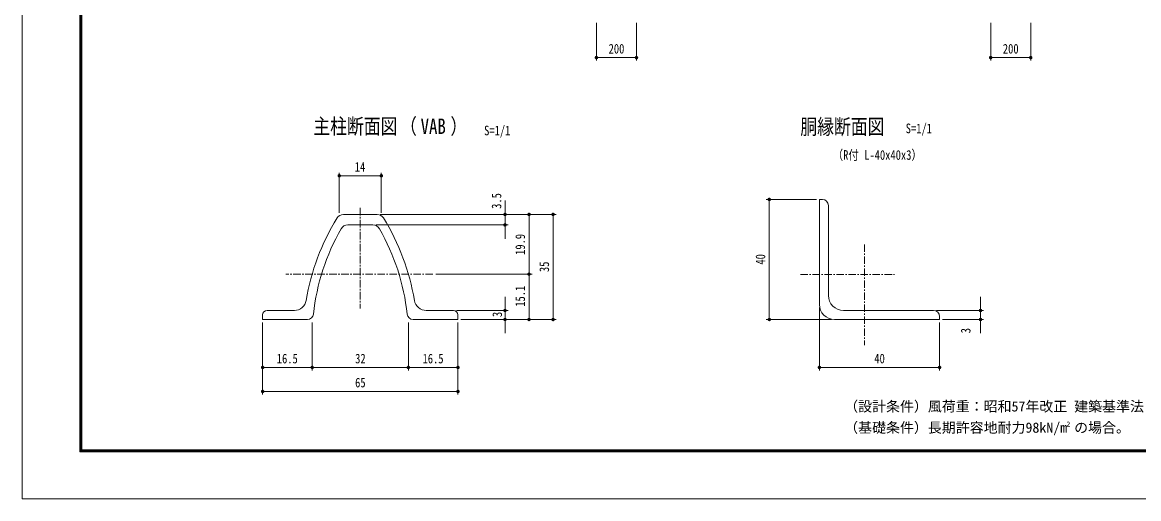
# Model space of a CAD drawing. Units: millimetres, scale not verified. Extents: x -4455 to 4455, y -3150 to 3150.
# Drawn here: x -4455 to 1118, y -3150 to -770 of the extents above; entities that cross this region are included whole.
import ezdxf
from ezdxf.enums import TextEntityAlignment as Align

# ---------------------------------------------------------------- set-up
doc = ezdxf.new("R2010")
doc.units = ezdxf.units.MM
doc.header["$LTSCALE"] = 30
doc.linetypes.add('USER1', pattern=[2, 1.25, -0.25, 0.25, -0.25])
doc.linetypes.add('USER2', pattern=[1.125, 0.75, -0.125, 0.125, -0.125])
for name, color, linetype, lineweight in [('0-2_D-STR-DIM', 4, 'Continuous', 13), ('0-3_D-BMK', 2, 'USER2', 13), ('0-4_D-STR1', 1, 'Continuous', 18), ('0-E_SUNPOU', 1, 'Continuous', 18), ('1-0_5寸法', 3, 'Continuous', 18), ('1-2_D-TTL', 7, 'Continuous', 9)]:
    doc.layers.add(name, color=color, linetype=linetype, lineweight=lineweight)
doc.layers.add('0-8_D-TTL-TXT', color=7, linetype='Continuous')
doc.styles.add('ＭＳ ゴシック', font='')
doc.styles.get('ＭＳ ゴシック').set_extended_font_data('MS Gothic')

# ---------------------------------------------------------------- blocks, each defined once
blk = doc.blocks.new('M1')
at = {"layer": '0-E_SUNPOU'}
blk.add_line((-7.5, 0), (-57.86, 0), dxfattribs=at)
for points in [[(0, 0), (-7.5, 0), (-7.44, 0.94)], [(0, 0), (-7.44, -0.94), (-7.5, 0)], [(0, 0), (-7.44, 0.94), (-7.26, 1.87)], [(0, 0), (-7.26, -1.87), (-7.44, -0.94)], [(0, 0), (-7.26, 1.87), (-6.97, 2.76)], [(0, 0), (-6.97, -2.76), (-7.26, -1.87)], [(0, 0), (-6.97, 2.76), (-6.57, 3.61)], [(0, 0), (-6.57, -3.61), (-6.97, -2.76)], [(0, 0), (-6.57, 3.61), (-6.07, 4.41)], [(0, 0), (-6.07, -4.41), (-6.57, -3.61)], [(0, 0), (-6.07, 4.41), (-5.47, 5.13)], [(0, 0), (-5.47, -5.13), (-6.07, -4.41)], [(0, 0), (-5.47, 5.13), (-4.78, 5.78)], [(0, 0), (-4.78, -5.78), (-5.47, -5.13)], [(0, 0), (-4.78, 5.78), (-4.02, 6.33)], [(0, 0), (-4.02, -6.33), (-4.78, -5.78)], [(0, 0), (-4.02, 6.33), (-3.19, 6.79)], [(0, 0), (-3.19, -6.79), (-4.02, -6.33)], [(0, 0), (-3.19, 6.79), (-2.32, 7.13)], [(0, 0), (-2.32, -7.13), (-3.19, -6.79)], [(0, 0), (-2.32, 7.13), (-1.41, 7.37)], [(0, 0), (-1.41, -7.37), (-2.32, -7.13)], [(0, 0), (-1.41, 7.37), (-0.47, 7.49)], [(0, 0), (-0.47, -7.49), (-1.41, -7.37)], [(0, 0), (-0.47, 7.49), (0.47, 7.49)], [(0, 0), (0.47, -7.49), (-0.47, -7.49)], [(0, 0), (0.47, 7.49), (1.41, 7.37)], [(0, 0), (1.41, 7.37), (2.32, 7.13)], [(0, 0), (2.32, 7.13), (3.19, 6.79)], [(0, 0), (3.19, 6.79), (4.02, 6.33)], [(0, 0), (4.02, 6.33), (4.78, 5.78)], [(0, 0), (4.78, 5.78), (5.47, 5.13)], [(0, 0), (5.47, 5.13), (6.07, 4.41)], [(0, 0), (6.07, 4.41), (6.57, 3.61)], [(0, 0), (6.57, 3.61), (6.97, 2.76)], [(0, 0), (6.97, 2.76), (7.26, 1.87)], [(0, 0), (7.26, 1.87), (7.44, 0.94)], [(0, 0), (7.44, 0.94), (7.5, 0)], [(0, 0), (1.41, -7.37), (0.47, -7.49)], [(0, 0), (2.32, -7.13), (1.41, -7.37)], [(0, 0), (3.19, -6.79), (2.32, -7.13)], [(0, 0), (4.02, -6.33), (3.19, -6.79)], [(0, 0), (4.78, -5.78), (4.02, -6.33)], [(0, 0), (5.47, -5.13), (4.78, -5.78)], [(0, 0), (6.07, -4.41), (5.47, -5.13)], [(0, 0), (6.57, -3.61), (6.07, -4.41)], [(0, 0), (6.97, -2.76), (6.57, -3.61)], [(0, 0), (7.26, -1.87), (6.97, -2.76)], [(0, 0), (7.44, -0.94), (7.26, -1.87)], [(0, 0), (7.5, 0), (7.44, -0.94)]]:
    blk.add_solid(points, dxfattribs=at)

msp = doc.modelspace()

# ---------------------------------------------------------------- linework, layer by layer
at = {"layer": '0-2_D-STR-DIM', "color": 1, "lineweight": 18}
for p, q in [((-1589.07, -772.99), (-1589.07, -961.11)), ((-1389.07, -772.99), (-1389.07, -961.11)), ((378.82, -772.99), (378.82, -961.11)), ((578.82, -772.99), (578.82, -961.11)), ((-1554.57, -946.11), (-1423.57, -946.11)), ((413.32, -946.11), (544.32, -946.11)), ((-2872.69, -1721.28), (-2872.69, -1521.47)), ((-2838.19, -1536.47), (-2697.19, -1536.47)), ((-2662.69, -1721.28), (-2662.69, -1521.47)), ((-2045.35, -1695.31), (-2045.35, -1660.81)), ((-491.12, -1654.75), (-741.19, -1654.75)), ((-726.19, -2220.25), (-726.19, -1689.25)), ((-2689.86, -1782.31), (-2030.35, -1782.31)), ((-2668.76, -1729.81), (-1910.35, -1729.81)), ((-2668.76, -1729.81), (-1790.35, -1729.81)), ((-2668.76, -1729.81), (-2030.35, -1729.81)), ((-2045.35, -1729.81), (-2045.35, -1782.31)), ((-1925.35, -1993.81), (-1925.35, -1764.31)), ((-1805.35, -1764.31), (-1805.35, -2220.31)), ((-2045.35, -1816.81), (-2045.35, -1851.31)), ((-2389.97, -2028.31), (-1910.35, -2028.31)), ((-2389.97, -2028.31), (-1910.35, -2028.31)), ((-1925.35, -2220.31), (-1925.35, -2062.81)), ((-2045.35, -2175.31), (-2045.35, -2140.81)), ((328, -2175.25), (328, -2140.75)), ((-2287.69, -2209.81), (-2030.35, -2209.81)), ((-2045.35, -2254.81), (-2045.35, -2209.81)), ((-476.12, -2194.75), (-476.12, -2509.08)), ((108.88, -2209.75), (343, -2209.75)), ((328, -2254.75), (328, -2209.75)), ((-3255.19, -2269.81), (-3255.19, -2629.24)), ((-3255.19, -2269.81), (-3255.19, -2509.24)), ((-3007.69, -2269.81), (-3007.69, -2509.24)), ((-3007.69, -2269.81), (-3007.69, -2509.24)), ((-2527.69, -2269.81), (-2527.69, -2509.24)), ((-2527.69, -2269.81), (-2527.69, -2509.24)), ((-2280.19, -2269.81), (-2280.19, -2629.24)), ((-2280.19, -2269.81), (-2280.19, -2509.24)), ((-2265.19, -2254.81), (-1790.35, -2254.81)), ((-2265.19, -2254.81), (-1910.35, -2254.81)), ((-2265.19, -2254.81), (-2030.35, -2254.81)), ((-416.12, -2254.75), (-741.19, -2254.75)), ((123.88, -2269.75), (123.88, -2509.08)), ((138.88, -2254.75), (343, -2254.75)), ((-2045.35, -2289.31), (-2045.35, -2323.81)), ((328, -2289.25), (328, -2323.75)), ((-3220.69, -2494.24), (-3042.19, -2494.24)), ((-2973.19, -2494.24), (-2562.19, -2494.24)), ((-2314.69, -2494.24), (-2493.19, -2494.24)), ((-441.62, -2494.08), (89.38, -2494.08)), ((-3220.69, -2614.24), (-2314.69, -2614.24))]:
    msp.add_line(p, q, dxfattribs=at)
at = {"layer": '0-3_D-BMK', "linetype": 'USER1'}
for p, q in [((-2767.69, -1697.3), (-2767.69, -2199.84)), ((-251.12, -1879.7), (-251.12, -2383.54)), ((-2404.97, -2028.31), (-3138.59, -2028.31)), ((-571.19, -2029.75), (-100.49, -2029.75))]:
    msp.add_line(p, q, dxfattribs=at)
at = {"layer": '0-4_D-STR1'}
for p, q in [((-476.12, -1654.75), (-476.12, -2179.75)), ((-476.12, -1654.75), (-461.12, -1654.75)), ((-431.12, -1684.75), (-431.12, -2134.75)), ((-2683.76, -1729.81), (-2851.63, -1729.81)), ((-2830.53, -1782.31), (-2704.86, -1782.31)), ((-3096.89, -2209.81), (-3232.69, -2209.81)), ((-2438.5, -2209.81), (-2302.69, -2209.81)), ((-356.12, -2209.75), (93.88, -2209.75)), ((-3255.19, -2232.31), (-3255.19, -2254.81)), ((-3031.39, -2254.81), (-3255.19, -2254.81)), ((-2504, -2254.81), (-2280.19, -2254.81)), ((-2280.19, -2232.31), (-2280.19, -2254.81)), ((-401.12, -2254.75), (123.88, -2254.75)), ((123.88, -2254.75), (123.88, -2239.75))]:
    msp.add_line(p, q, dxfattribs=at)
for centre, radius, start, end in [((-461.12, -1684.75), 30, 0, 90), ((-1918.69, -2343.46), 1134, 148.30182, 170.6662), ((-2851.63, -1767.31), 37.5, 90, 148.30182), ((-2830.53, -1819.81), 37.5, 90, 150.13204), ((-2704.86, -1819.81), 37.5, 29.86796, 90), ((-2683.76, -1767.31), 37.5, 31.69818, 90), ((-3616.69, -2343.46), 1134, 9.3338, 31.69818), ((-1918.69, -2343.46), 1089, 150.13204, 173.91336), ((-3616.69, -2343.46), 1089, 6.08664, 29.86796), ((-3096.89, -2149.81), 60, 270, 350.6662), ((-2438.5, -2149.81), 60, 189.3338, 270), ((-356.12, -2134.75), 75, 180, 270), ((-3232.69, -2232.31), 22.5, 90, 180), ((-3031.39, -2224.81), 30, 270, 353.91336), ((-2504, -2224.81), 30, 186.08664, 270), ((-2302.69, -2232.31), 22.5, 0, 90), ((-401.12, -2179.75), 75, 180, 270), ((93.88, -2239.75), 30, 0, 90)]:
    msp.add_arc(centre, radius, start, end, dxfattribs=at)
at = {"layer": '1-2_D-TTL', "color": 2, "lineweight": 18}
msp.add_lwpolyline([(-4454.62, 3150.24), (4455.08, 3150.24), (4455.08, -3150.19), (-4454.62, -3150.19)], close=True, dxfattribs=at)
at = {"layer": '1-2_D-TTL'}
for points in [[(-4168.24, 2916.89), (4168.69, 2916.89), (4168.69, -2916.84), (-4168.24, -2916.84)], [(-4165.59, 2914.24), (4166.04, 2914.24), (4166.04, -2914.19), (-4165.59, -2914.19)], [(-4162.93, 2911.59), (4163.39, 2911.59), (4163.39, -2911.54), (-4162.93, -2911.54)], [(-4160.28, 2908.94), (4160.74, 2908.94), (4160.74, -2908.88), (-4160.28, -2908.88)], [(-4157.63, 2906.28), (4158.09, 2906.28), (4158.09, -2906.23), (-4157.63, -2906.23)]]:
    msp.add_lwpolyline(points, close=True, dxfattribs=at)

# ---------------------------------------------------------------- block references
at = {"layer": '0-2_D-STR-DIM', "xscale": 1.15, "yscale": 1.15}
for p, rotation in [((-1589.07, -946.11), 180), ((378.82, -946.11), 180), ((-2872.69, -1536.47), 180), ((-2045.35, -1729.81), 270), ((-726.19, -1654.75), 90), ((-1925.35, -1729.81), 90), ((-1805.35, -1729.81), 90), ((-2045.35, -1782.31), 90), ((-1925.35, -2028.31), 270), ((-1925.35, -2028.31), 90), ((-2045.35, -2209.81), 270), ((328, -2209.75), 270), ((-1925.35, -2254.81), 270), ((-1805.35, -2254.81), 270), ((-726.19, -2254.75), 270), ((-2045.35, -2254.81), 90), ((328, -2254.75), 90), ((-3255.19, -2494.24), 180), ((-3007.69, -2494.24), 180), ((-2527.69, -2494.24), 180), ((-476.12, -2494.08), 180), ((-3255.19, -2614.24), 180)]:
    msp.add_blockref('M1', p, dxfattribs=dict(at, rotation=rotation))
for p in [(-1389.07, -946.11), (578.82, -946.11), (-2662.69, -1536.47), (-3007.69, -2494.24), (-2527.69, -2494.24), (-2280.19, -2494.24), (123.88, -2494.08), (-2280.19, -2614.24)]:
    msp.add_blockref('M1', p, dxfattribs=at)

# ---------------------------------------------------------------- texts
at = {"layer": '0-2_D-STR-DIM', "color": 3, "style": 'ＭＳ ゴシック', "width": 0.8}
for s, p in [('200', (-1528.27, -940.36)), ('200', (439.62, -940.36)), ('14', (-2795.31, -1530.72)), ('16.5', (-3184.44, -2488.5)), ('32', (-2793.37, -2488.5)), ('16.5', (-2456.94, -2488.5)), ('40', (-201.92, -2488.33)), ('65', (-2793.57, -2608.5))]:
    msp.add_text(s, height=48.17, dxfattribs=at).set_placement(p, align=Align.BOTTOM_LEFT)
for s, p in [('3.5', (-2049.42, -1701.95)), ('19.9', (-1931.1, -1932.06)), ('40', (-731.94, -1980.55)), ('35', (-1811.1, -2017.89)), ('15.1', (-1931.1, -2191.02)), ('3', (-2045.86, -2242.69)), ('3', (292.64, -2323.74))]:
    msp.add_text(s, height=48.17, rotation=90, dxfattribs=at).set_placement(p, align=Align.BOTTOM_LEFT)
at = {"layer": '0-8_D-TTL-TXT', "style": 'ＭＳ ゴシック', "width": 0.8}
for s, p in [('主柱断面図', (-3002.26, -1350.84)), ('（    ）', (-2569.4, -1350.84)), ('VAB', (-2466.52, -1350.84)), ('胴縁断面図', (-571.23, -1352.88))]:
    msp.add_text(s, height=76.98, dxfattribs=at).set_placement(p, align=Align.BOTTOM_LEFT)
at = {"layer": '0-8_D-TTL-TXT', "color": 3, "style": 'ＭＳ ゴシック', "width": 0.8}
for p in [(-45.21, -1338.41), (-2149.67, -1348.97)]:
    msp.add_text('S=1/1', height=48.17, dxfattribs=at).set_placement(p, align=Align.BOTTOM_LEFT)
at = {"layer": '0-8_D-TTL-TXT', "style": 'ＭＳ ゴシック'}
for s, height, p in [('（設計条件）風荷重：昭和57年改正 建築基準法・同施行令に基づく風圧力に準拠。', 51.03, (-352.39, -2729.74)), ('（基礎条件）長期許容地耐力98kN/m の場合。', 51.03, (-352.39, -2835.81)), ('2', 25.51, (756.51, -2797.82))]:
    msp.add_text(s, height=height, dxfattribs=at).set_placement(p, align=Align.BOTTOM_LEFT)
at = {"layer": '1-0_5寸法', "style": 'ＭＳ ゴシック', "width": 0.8}
msp.add_text('（R付 L-40x40x3）', height=48.17, dxfattribs=at).set_placement((-410.18, -1471.29), align=Align.BOTTOM_LEFT)

doc.saveas('drawing.dxf')
